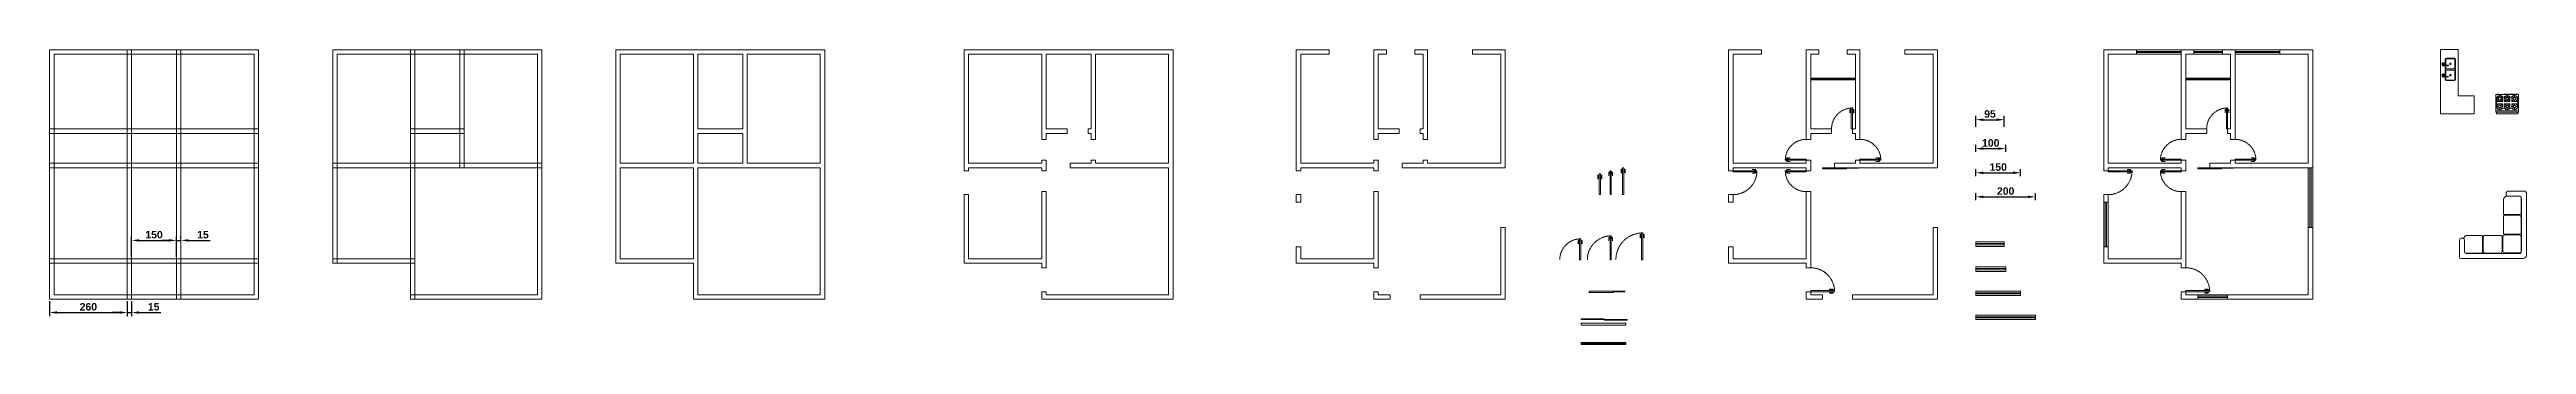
# Model space of a CAD drawing. Header units: centimetres. Extents: x 35234 to 67506, y -7058 to -4021.
# Drawn here: x 43116 to 51412, y -6280 to -5293 of the extents above; entities that cross this region are included whole.
import ezdxf

# ---------------------------------------------------------------- set-up
doc = ezdxf.new("R2010")
doc.units = ezdxf.units.CM
doc.header["$LTSCALE"] = 0.3
doc.linetypes.add('HIDDEN', pattern=[9.525, 6.35, -3.175])
for name, color, linetype, lineweight in [('Blocos', 242, 'Continuous', 5), ('Janelas', 86, 'Continuous', 5), ('Paredes', 87, 'Continuous', 20), ('Portas', 152, 'Continuous', 5), ('rascunho', 1, 'Continuous', 9)]:
    doc.layers.add(name, color=color, linetype=linetype, lineweight=lineweight)
doc.layers.get('0').off()
doc.styles.get("Standard").update_dxf_attribs({"font": ''})
doc.styles.get('Standard').set_extended_font_data('Arial', bold=True)
doc.dimstyles.new('ISO-25', dxfattribs={"dimscale": 10, "dimtxt": 2.5, "dimasz": 2.5, "dimexe": 1.25, "dimexo": 0.625, "dimtad": 1, "dimtxsty": 'Standard', "dimcen": 2.5, "dimclrt": 7, "dimadec": 0, "dimazin": 0, "dimtfac": 1, "dimtmove": 0, "dimatfit": 3, "dimfxl": 1, "dimarcsym": 0})

# ---------------------------------------------------------------- blocks, each defined once
blk = doc.blocks.new('*D163')
at = {"layer": 'Defpoints', "color": 0, "transparency": 16777216}
for p in [(43116.1, -6128.2), (43376.1, -6128.2), (43376.1, -6172.9)]:
    blk.add_point(p, dxfattribs=at)
at = {"layer": 'rascunho', "color": 0, "lineweight": -2, "transparency": 16777216}
for p, q in [((43116.1, -6134.4), (43116.1, -6185.4)), ((43376.1, -6134.4), (43376.1, -6185.4)), ((43141.1, -6172.9), (43351.1, -6172.9))]:
    blk.add_line(p, q, dxfattribs=at)
at = {"layer": 'rascunho', "color": 0, "transparency": 16777216}
for points in [[(43141.1, -6168.7), (43141.1, -6177.1), (43116.1, -6172.9)], [(43351.1, -6168.7), (43351.1, -6177.1), (43376.1, -6172.9)]]:
    blk.add_solid(points, dxfattribs=at)
at = {"layer": 'rascunho', "color": 7, "transparency": 16777216, "insert": (43246.1, -6153.9), "char_height": 25, "attachment_point": 5}
blk.add_mtext('260', dxfattribs=at)
blk = doc.blocks.new('*D164')
at = {"layer": 'Defpoints', "color": 0, "transparency": 16777216}
for p in [(43376.1, -6128.2), (43391.1, -6128.2), (43391.1, -6172.9)]:
    blk.add_point(p, dxfattribs=at)
at = {"layer": 'rascunho', "color": 0, "lineweight": -2, "transparency": 16777216}
for p, q in [((43376.1, -6134.4), (43376.1, -6185.4)), ((43391.1, -6134.4), (43391.1, -6185.4)), ((43351.1, -6172.9), (43326.1, -6172.9)), ((43376.1, -6172.9), (43391.1, -6172.9)), ((43416.1, -6172.9), (43488.6, -6172.9))]:
    blk.add_line(p, q, dxfattribs=at)
at = {"layer": 'rascunho', "color": 0, "transparency": 16777216}
for points in [[(43351.1, -6168.7), (43351.1, -6177.1), (43376.1, -6172.9)], [(43416.1, -6168.7), (43416.1, -6177.1), (43391.1, -6172.9)]]:
    blk.add_solid(points, dxfattribs=at)
at = {"layer": 'rascunho', "color": 7, "transparency": 16777216, "insert": (43464.8, -6153.9), "char_height": 25, "attachment_point": 5}
blk.add_mtext('15', dxfattribs=at)
blk = doc.blocks.new('*D165')
at = {"layer": 'Defpoints', "color": 0, "transparency": 16777216}
for p in [(43541.1, -5931.4), (43391.1, -5993.2), (43541.1, -5993.2)]:
    blk.add_point(p, dxfattribs=at)
at = {"layer": 'rascunho', "color": 0, "lineweight": -2, "transparency": 16777216}
for p, q in [((43391.1, -5986.9), (43391.1, -5918.9)), ((43416.1, -5931.4), (43516.1, -5931.4)), ((43541.1, -5986.9), (43541.1, -5918.9))]:
    blk.add_line(p, q, dxfattribs=at)
at = {"layer": 'rascunho', "color": 0, "transparency": 16777216}
for points in [[(43416.1, -5927.2), (43416.1, -5935.6), (43391.1, -5931.4)], [(43516.1, -5927.2), (43516.1, -5935.6), (43541.1, -5931.4)]]:
    blk.add_solid(points, dxfattribs=at)
at = {"layer": 'rascunho', "color": 7, "transparency": 16777216, "insert": (43466.1, -5912.4), "char_height": 25, "attachment_point": 5}
blk.add_mtext('150', dxfattribs=at)
blk = doc.blocks.new('*D166')
at = {"layer": 'Defpoints', "color": 0, "transparency": 16777216}
for p in [(43541.1, -5931.4), (43556.1, -5931.4), (43556.1, -5931.4)]:
    blk.add_point(p, dxfattribs=at)
at = {"layer": 'rascunho', "color": 0, "lineweight": -2, "transparency": 16777216}
for p, q in [((43516.1, -5931.4), (43491.1, -5931.4)), ((43541.1, -5925.2), (43541.1, -5918.9)), ((43541.1, -5931.4), (43556.1, -5931.4)), ((43556.1, -5925.2), (43556.1, -5918.9)), ((43581.1, -5931.4), (43653.6, -5931.4))]:
    blk.add_line(p, q, dxfattribs=at)
at = {"layer": 'rascunho', "color": 0, "transparency": 16777216}
for points in [[(43516.1, -5927.2), (43516.1, -5935.6), (43541.1, -5931.4)], [(43581.1, -5927.2), (43581.1, -5935.6), (43556.1, -5931.4)]]:
    blk.add_solid(points, dxfattribs=at)
at = {"layer": 'rascunho', "color": 7, "transparency": 16777216, "insert": (43629.8, -5912.4), "char_height": 25, "attachment_point": 5}
blk.add_mtext('15', dxfattribs=at)
blk = doc.blocks.new('Porta 70')
for p, q in [((-5, 65), (-8.5, 65)), ((-8.5, 65), (-8.5, 53.5)), ((-8.5, 53.5), (-7.75, 53.5)), ((-7.75, 53.5), (-7.75, 63)), ((-7.75, 63), (-5, 63)), ((-4, 67), (-5, 67)), ((-5, 67), (-5, 61)), ((-5, 61), (-4, 61)), ((0, 67), (1, 67)), ((1, 61), (0, 61)), ((1, 67), (1, 61)), ((1, 65), (4.5, 65)), ((3.75, 63), (1, 63)), ((3.75, 53.5), (3.75, 63)), ((4.5, 53.5), (3.75, 53.5)), ((4.5, 65), (4.5, 53.5))]:
    blk.add_line(p, q)
blk.add_lwpolyline([(-4, 0), (0, 0), (0, 70), (-4, 70)], close=True)
at = {"linetype": 'HIDDEN'}
blk.add_arc((0, 0), 70.11, 93.270488, 180, dxfattribs=at)
blk = doc.blocks.new('Porta 80')
for p, q in [((-5, 75), (-8.5, 75)), ((-8.5, 75), (-8.5, 63.5)), ((-8.5, 63.5), (-7.75, 63.5)), ((-7.75, 63.5), (-7.75, 73)), ((-7.75, 73), (-5, 73)), ((-4, 77), (-5, 77)), ((-5, 77), (-5, 71)), ((-5, 71), (-4, 71)), ((0, 77), (1, 77)), ((1, 71), (0, 71)), ((1, 77), (1, 71)), ((1, 75), (4.5, 75)), ((3.75, 73), (1, 73)), ((3.75, 63.5), (3.75, 73)), ((4.5, 63.5), (3.75, 63.5)), ((4.5, 75), (4.5, 63.5))]:
    blk.add_line(p, q)
blk.add_lwpolyline([(-4, 0), (0, 0), (0, 80), (-4, 80)], close=True)
at = {"linetype": 'HIDDEN'}
blk.add_arc((0, 0), 80.1, 92.862405, 180, dxfattribs=at)
blk = doc.blocks.new('Porta 90')
for p, q in [((-5, 85), (-8.5, 85)), ((-8.5, 85), (-8.5, 73.5)), ((-7.75, 73.5), (-7.75, 83)), ((-7.75, 83), (-5, 83)), ((-4, 87), (-5, 87)), ((-5, 87), (-5, 81)), ((0, 87), (1, 87)), ((1, 87), (1, 81)), ((1, 85), (4.5, 85)), ((3.75, 83), (1, 83)), ((3.75, 73.5), (3.75, 83)), ((4.5, 85), (4.5, 73.5)), ((-8.5, 73.5), (-7.75, 73.5)), ((-5, 81), (-4, 81)), ((1, 81), (0, 81)), ((4.5, 73.5), (3.75, 73.5))]:
    blk.add_line(p, q)
blk.add_lwpolyline([(-4, 0), (0, 0), (0, 90), (-4, 90)], close=True)
at = {"linetype": 'HIDDEN'}
blk.add_arc((0, 0), 90.09, 92.544804, 180, dxfattribs=at)
blk = doc.blocks.new('Porta Correr 80')
for points in [[(-40, -4), (40, -4), (40, 0), (-40, 0)], [(40, -2), (80, -2), (80, 0), (40, 0)]]:
    blk.add_lwpolyline(points, close=True)
blk = doc.blocks.new('Porta box 150')
for p, q in [((73, -1), (73, -3)), ((77, -3), (77, -5))]:
    blk.add_line(p, q)
for points in [[(0, -6), (150, -6), (150, 0), (0, 0)], [(0, -3), (77, -3), (77, -1), (0, -1)], [(150, -5), (73, -5), (73, -3), (150, -3)]]:
    blk.add_lwpolyline(points, close=True)
blk = doc.blocks.new('*D172')
at = {"layer": 'Defpoints', "color": 0, "transparency": 16777216}
for p in [(49567.7, -5557.7), (49662.7, -5527.4), (49662.7, -5557.7)]:
    blk.add_point(p, dxfattribs=at)
at = {"layer": 'rascunho', "color": 0, "lineweight": -2, "transparency": 16777216}
for p, q in [((49567.7, -5551.5), (49567.7, -5514.9)), ((49592.7, -5527.4), (49637.7, -5527.4)), ((49662.7, -5551.5), (49662.7, -5514.9))]:
    blk.add_line(p, q, dxfattribs=at)
at = {"layer": 'rascunho', "color": 0, "transparency": 16777216}
for points in [[(49592.7, -5523.2), (49592.7, -5531.5), (49567.7, -5527.4)], [(49637.7, -5523.2), (49637.7, -5531.5), (49662.7, -5527.4)]]:
    blk.add_solid(points, dxfattribs=at)
at = {"layer": 'rascunho', "color": 7, "transparency": 16777216, "insert": (49615.2, -5508.3), "char_height": 25, "attachment_point": 5}
blk.add_mtext('95', dxfattribs=at)
blk = doc.blocks.new('*D173')
at = {"layer": 'Defpoints', "color": 0, "transparency": 16777216}
for p in [(49667.7, -5624.2), (49567.7, -5641.5), (49667.7, -5641.5)]:
    blk.add_point(p, dxfattribs=at)
at = {"layer": 'rascunho', "color": 0, "lineweight": -2, "transparency": 16777216}
for p, q in [((49567.7, -5635.2), (49567.7, -5611.7)), ((49592.7, -5624.2), (49642.7, -5624.2)), ((49667.7, -5635.2), (49667.7, -5611.7))]:
    blk.add_line(p, q, dxfattribs=at)
at = {"layer": 'rascunho', "color": 0, "transparency": 16777216}
for points in [[(49592.7, -5620), (49592.7, -5628.3), (49567.7, -5624.2)], [(49642.7, -5620), (49642.7, -5628.3), (49667.7, -5624.2)]]:
    blk.add_solid(points, dxfattribs=at)
at = {"layer": 'rascunho', "color": 7, "transparency": 16777216, "insert": (49617.7, -5605.2), "char_height": 25, "attachment_point": 5}
blk.add_mtext('100', dxfattribs=at)
blk = doc.blocks.new('*D174')
at = {"layer": 'Defpoints', "color": 0, "transparency": 16777216}
for p in [(49567.7, -5722.4), (49717.7, -5705.1), (49717.7, -5722.4)]:
    blk.add_point(p, dxfattribs=at)
at = {"layer": 'rascunho', "color": 0, "lineweight": -2, "transparency": 16777216}
for p, q in [((49567.7, -5716.2), (49567.7, -5692.6)), ((49592.7, -5705.1), (49692.7, -5705.1)), ((49717.7, -5716.2), (49717.7, -5692.6))]:
    blk.add_line(p, q, dxfattribs=at)
at = {"layer": 'rascunho', "color": 0, "transparency": 16777216}
for points in [[(49592.7, -5700.9), (49592.7, -5709.3), (49567.7, -5705.1)], [(49692.7, -5700.9), (49692.7, -5709.3), (49717.7, -5705.1)]]:
    blk.add_solid(points, dxfattribs=at)
at = {"layer": 'rascunho', "color": 7, "transparency": 16777216, "insert": (49642.7, -5686.1), "char_height": 25, "attachment_point": 5}
blk.add_mtext('150', dxfattribs=at)
blk = doc.blocks.new('*D175')
at = {"layer": 'Defpoints', "color": 0, "transparency": 16777216}
for p in [(49567.7, -5802.8), (49767.7, -5785.5), (49767.7, -5802.8)]:
    blk.add_point(p, dxfattribs=at)
at = {"layer": 'rascunho', "color": 0, "lineweight": -2, "transparency": 16777216}
for p, q in [((49567.7, -5796.5), (49567.7, -5773)), ((49592.7, -5785.5), (49742.7, -5785.5)), ((49767.7, -5796.5), (49767.7, -5773))]:
    blk.add_line(p, q, dxfattribs=at)
at = {"layer": 'rascunho', "color": 0, "transparency": 16777216}
for points in [[(49592.7, -5781.3), (49592.7, -5789.6), (49567.7, -5785.5)], [(49742.7, -5781.3), (49742.7, -5789.6), (49767.7, -5785.5)]]:
    blk.add_solid(points, dxfattribs=at)
at = {"layer": 'rascunho', "color": 7, "transparency": 16777216, "insert": (49667.7, -5766.5), "char_height": 25, "attachment_point": 5}
blk.add_mtext('200', dxfattribs=at)
blk = doc.blocks.new('Janela 95')
for p, q in [((95, 15), (0, 15)), ((0, 15), (0, 0)), ((95, 9.5), (0, 9.5)), ((0, 5.5), (95, 5.5)), ((0, 0), (95, 0)), ((95, 0), (95, 15))]:
    blk.add_line(p, q)
blk = doc.blocks.new('Janela 100')
for p, q in [((100, 15), (0, 15)), ((0, 15), (0, 0)), ((100, 9.5), (0, 9.5)), ((0, 5.5), (100, 5.5)), ((0, 0), (100, 0)), ((100, 0), (100, 15))]:
    blk.add_line(p, q)
blk = doc.blocks.new('Janela 150')
for p, q in [((150, 15), (0, 15)), ((0, 15), (0, 0)), ((150, 9.5), (0, 9.5)), ((0, 5.5), (150, 5.5)), ((0, 0), (150, 0)), ((150, 0), (150, 15))]:
    blk.add_line(p, q)
blk = doc.blocks.new('Janela 200')
for p, q in [((200, 15), (0, 15)), ((0, 15), (0, 0)), ((200, 9.5), (0, 9.5)), ((0, 5.5), (200, 5.5)), ((0, 0), (200, 0)), ((200, 0), (200, 15))]:
    blk.add_line(p, q)
blk = doc.blocks.new('pia_cozinha')
at = {"layer": 'Blocos'}
for p, q in [((0, 214.9), (60, 214.9)), ((0, 214.9), (0, 0)), ((7, 164), (7, 166)), ((8.5, 168.9), (9.2, 168.9)), ((10.5, 169.7), (10.9, 169.7)), ((14.2, 169.7), (10.9, 169.7)), ((15.9, 181.9), (15.9, 167.9)), ((15.9, 166.4), (15.9, 162.7)), ((17.9, 162.7), (17.9, 181.9)), ((46.9, 185.9), (19.9, 185.9)), ((19.9, 183.9), (46.9, 183.9)), ((48.9, 181.9), (48.9, 152.4)), ((50.9, 114.9), (50.9, 181.9)), ((60, 214.9), (60, 60)), ((7, 164), (7, 161.7)), ((7, 126.5), (7, 128.5)), ((7, 126.5), (7, 124.2)), ((8.5, 165.4), (9.2, 165.4)), ((8.5, 162.7), (10, 162.7)), ((8.5, 160.7), (9.6, 160.7)), ((8.5, 131.4), (9.2, 131.4)), ((8.5, 127.9), (9.2, 127.9)), ((8.5, 125.2), (10, 125.2)), ((8.5, 123.2), (9.6, 123.2)), ((9.6, 160.7), (15.9, 160.7)), ((9.6, 123.2), (15.9, 123.2)), ((10, 164), (10, 164.8)), ((10, 162.7), (10, 164)), ((15.9, 162.7), (10, 162.7)), ((10, 126.5), (10, 127.3)), ((10, 125.2), (10, 126.5)), ((15.9, 125.2), (10, 125.2)), ((10.5, 164.7), (10.9, 164.7)), ((10.5, 132.2), (10.9, 132.2)), ((10.5, 127.2), (10.9, 127.2)), ((10.9, 164.7), (14.2, 164.7)), ((14.2, 132.2), (10.9, 132.2)), ((10.9, 127.2), (14.2, 127.2)), ((15.9, 162.7), (25.5, 162.7)), ((15.9, 160.7), (25.5, 160.7)), ((15.9, 160.7), (15.9, 130.4)), ((15.9, 128.9), (15.9, 125.2)), ((15.9, 125.2), (25.5, 125.2)), ((15.9, 123.2), (25.5, 123.2)), ((15.9, 123.2), (15.9, 114.9)), ((17.9, 152.4), (17.9, 160.7)), ((17.9, 125.2), (17.9, 144.4)), ((17.9, 114.9), (17.9, 123.2)), ((46.9, 150.4), (19.9, 150.4)), ((19.9, 146.4), (46.9, 146.4)), ((46.9, 112.9), (19.9, 112.9)), ((19.9, 110.9), (46.9, 110.9)), ((48.9, 144.4), (48.9, 114.9)), ((0, 0), (113.6, 0)), ((60, 60), (113.6, 60)), ((113.6, 60), (113.6, 0))]:
    blk.add_line(p, q, dxfattribs=at)
for centre in [(33.4, 167.2), (33.4, 129.7)]:
    blk.add_circle(centre, 3, dxfattribs=at)
for centre, radius, start, end in [((8.5, 167.2), 3.5, 45.58469, 244.62307), ((8.5, 167.2), 1.75, 90, 204.61998), ((6, 166), 1, 360, 24.61998), ((8.5, 167.2), 1.75, 211.00272, 270), ((12.2, 167.2), 3.52, 163.67505, 180), ((12.2, 167.2), 3.52, 180, 196.32495), ((11.4, 167.4), 2.62, 144.73561, 163.67505), ((11.4, 166.9), 2.62, 196.32495, 215.26439), ((10.8, 167.8), 1.95, 120.36119, 144.73561), ((10.5, 168.4), 1.27, 90, 120.36119), ((16, 167.2), 3.52, 163.67505, 180), ((16, 167.2), 3.52, 180, 196.32495), ((15.1, 167.4), 2.62, 144.73561, 163.67505), ((15.1, 166.9), 2.62, 196.32495, 215.26439), ((14.6, 167.8), 1.95, 120.36119, 144.73561), ((14.2, 168.4), 1.27, 90, 120.36119), ((14.2, 168.4), 1.27, 59.63881, 90), ((15.5, 167.2), 1.06, 163.67505, 180), ((15.5, 167.2), 1.06, 180, 196.32495), ((15.2, 167.3), 0.787, 144.73561, 163.67505), ((15.2, 167.1), 0.787, 196.32495, 215.26439), ((15.1, 167.4), 0.586, 120.36119, 144.73561), ((15.1, 167), 0.586, 215.26439, 239.63881), ((15, 167.6), 0.381, 90, 120.36119), ((15, 166.8), 0.381, 239.63881, 270), ((13.9, 167.8), 1.95, 35.26439, 59.63881), ((15, 167.6), 0.381, 59.63881, 90), ((15, 166.8), 0.381, 270, 300.36119), ((14.9, 167.4), 0.586, 35.26439, 59.63881), ((14.9, 167), 0.586, 300.36119, 324.73561), ((14.7, 167.3), 0.787, 16.32495, 35.26439), ((14.7, 167.1), 0.787, 324.73561, 343.67505), ((13.3, 167.4), 2.62, 16.32495, 35.26439), ((14.4, 167.2), 1.06, 360, 16.32495), ((14.4, 167.2), 1.06, 343.67505, 0), ((13.3, 166.9), 2.62, 324.73561, 343.67505), ((12.5, 167.2), 3.52, 12.20542, 16.32495), ((12.5, 167.2), 3.52, 343.67505, 347.79458), ((19.9, 181.9), 4, 90, 180), ((12.5, 167.2), 3.52, 0, 12.20542), ((12.5, 167.2), 3.52, 347.79458, 360), ((19.9, 181.9), 2, 90, 180), ((46.9, 181.9), 4, 0, 90), ((46.9, 181.9), 2, 0, 90), ((8.5, 129.7), 3.5, 45.58469, 244.62307), ((8.5, 129.7), 1.75, 90, 204.61998), ((6, 128.5), 1, 360, 24.61998), ((8.5, 161.7), 1.5, 41.81031, 180), ((8.5, 161.7), 1.5, 180, 318.18969), ((8.5, 129.7), 1.75, 211.00272, 270), ((8.5, 124.2), 1.5, 41.81031, 180), ((8.5, 124.2), 1.5, 180, 318.18969), ((8.5, 161.7), 1, 90.00021, 270.00021), ((8.5, 124.2), 1, 90.00021, 270.00021), ((12.2, 129.7), 3.52, 163.67505, 180), ((12.2, 129.7), 3.52, 180, 196.32495), ((11.4, 129.9), 2.62, 144.73561, 163.67505), ((11.4, 129.4), 2.62, 196.32495, 215.26439), ((10.8, 166.6), 1.95, 215.26439, 239.63881), ((10.8, 130.3), 1.95, 120.36119, 144.73561), ((10.8, 129.1), 1.95, 215.26439, 239.63881), ((10.5, 166), 1.27, 239.63881, 270), ((10.5, 130.9), 1.27, 90, 120.36119), ((10.5, 128.5), 1.27, 239.63881, 270), ((8.5, 167.2), 3.5, 295.37693, 314.41531), ((8.5, 129.7), 3.5, 295.37693, 314.41531), ((16, 129.7), 3.52, 163.67505, 180), ((16, 129.7), 3.52, 180, 196.32495), ((15.1, 129.9), 2.62, 144.73561, 163.67505), ((15.1, 129.4), 2.62, 196.32495, 215.26439), ((14.6, 166.6), 1.95, 215.26439, 239.63881), ((14.6, 130.3), 1.95, 120.36119, 144.73561), ((14.6, 129.1), 1.95, 215.26439, 239.63881), ((14.2, 166), 1.27, 239.63881, 270), ((14.2, 130.9), 1.27, 90, 120.36119), ((14.2, 128.5), 1.27, 239.63881, 270), ((14.2, 166), 1.27, 270, 300.36119), ((14.2, 130.9), 1.27, 59.63881, 90), ((14.2, 128.5), 1.27, 270, 300.36119), ((15.5, 129.7), 1.06, 163.67505, 180), ((15.5, 129.7), 1.06, 180, 196.32495), ((15.2, 129.8), 0.787, 144.73561, 163.67505), ((15.2, 129.6), 0.787, 196.32495, 215.26439), ((15.1, 129.9), 0.586, 120.36119, 144.73561), ((15.1, 129.5), 0.586, 215.26439, 239.63881), ((15, 130.1), 0.381, 90, 120.36119), ((15, 129.3), 0.381, 239.63881, 270), ((13.9, 166.6), 1.95, 300.36119, 324.73561), ((13.9, 130.3), 1.95, 35.26439, 59.63881), ((13.9, 129.1), 1.95, 300.36119, 324.73561), ((15, 130.1), 0.381, 59.63881, 90), ((15, 129.3), 0.381, 270, 300.36119), ((14.9, 129.9), 0.586, 35.26439, 59.63881), ((14.9, 129.5), 0.586, 300.36119, 324.73561), ((14.7, 129.8), 0.787, 16.32495, 35.26439), ((14.7, 129.6), 0.787, 324.73561, 343.67505), ((13.3, 129.9), 2.62, 16.32495, 35.26439), ((14.4, 129.7), 1.06, 0, 16.32495), ((14.4, 129.7), 1.06, 343.67505, 0), ((13.3, 129.4), 2.62, 324.73561, 343.67505), ((12.5, 129.7), 3.52, 12.20542, 16.32495), ((12.5, 129.7), 3.52, 343.67505, 347.79458), ((12.5, 129.7), 3.52, 0, 12.20542), ((12.5, 129.7), 3.52, 347.79458, 360), ((19.9, 114.9), 4, 180, 270), ((19.9, 152.4), 2, 180, 270), ((19.9, 144.4), 2, 90, 180), ((19.9, 114.9), 2, 180, 270), ((25.5, 161.7), 1.25, 233.1301, 126.8699), ((25.5, 124.2), 1.25, 233.1301, 126.8699), ((25.5, 161.7), 1, 270.00012, 90.00012), ((25.5, 124.2), 1, 270.00012, 90.00012), ((46.9, 152.4), 2, 270, 0), ((46.9, 144.4), 2, 0, 90), ((46.9, 114.9), 2, 270, 0), ((46.9, 114.9), 4, 270, 0)]:
    blk.add_arc(centre, radius, start, end, dxfattribs=at)
blk = doc.blocks.new('fogão_6bocas')
at = {"layer": 'Blocos'}
for p, q in [((-33.8, 64.5), (-38.5, 64.5)), ((-38.5, 64.5), (-38.5, 5.5)), ((-38.5, 9.5), (38.5, 9.5)), ((-38.5, 5.5), (-35.5, 5.5)), ((-35.5, 24), (-35.5, 50.5)), ((-35.5, 5.5), (35.5, 5.5)), ((-35.5, 5.5), (-35.5, 0)), ((-35.5, 0), (35.5, 0)), ((-34.5, 41), (-34.5, 50.5)), ((-34.5, 50.5), (-27.5, 50.5)), ((-29.9, 45.6), (-34.5, 41)), ((-15.5, 41), (-34.5, 41)), ((-29.9, 28.9), (-34.5, 33.5)), ((-15.5, 33.5), (-34.5, 33.5)), ((-34.5, 33.5), (-34.5, 24)), ((-34.5, 24), (-27.5, 24)), ((-27.8, 66), (-33.8, 66)), ((-33.8, 66), (-33.8, 64.5)), ((-27.8, 64.5), (-33.8, 64.5)), ((-29.9, 55.4), (-31.7, 57.2)), ((-29.9, 19.1), (-31.7, 17.3)), ((-27.8, 64.5), (-27.8, 66)), ((-10.2, 64.5), (-27.8, 64.5)), ((-25, 60), (-25, 53)), ((-25, 48), (-25, 41)), ((-25, 26.5), (-25, 33.5)), ((-25, 14.5), (-25, 21.5)), ((-22.5, 50.5), (-15.5, 50.5)), ((-22.5, 24), (-15.5, 24)), ((-20.1, 55.4), (-18.3, 57.2)), ((-20.1, 45.6), (-15.5, 41)), ((-20.1, 28.9), (-15.5, 33.5)), ((-20.1, 19.1), (-18.3, 17.3)), ((-15.5, 50.5), (-15.5, 41)), ((-15.5, 24), (-15.5, 33.5)), ((-4.2, 66), (-10.2, 66)), ((-10.2, 66), (-10.2, 64.5)), ((-4.2, 64.5), (-10.2, 64.5)), ((-9.5, 41), (-9.5, 50.5)), ((-9.5, 50.5), (-2.5, 50.5)), ((-4.9, 45.6), (-9.5, 41)), ((9.5, 41), (-9.5, 41)), ((9.5, 33.5), (-9.5, 33.5)), ((-9.5, 33.5), (-9.5, 24)), ((-4.9, 28.9), (-9.5, 33.5)), ((-9.5, 24), (-2.5, 24)), ((-4.9, 55.4), (-6.7, 57.2)), ((-4.9, 19.1), (-6.7, 17.3)), ((-4.2, 64.5), (-4.2, 66)), ((-2.2, 64.5), (-4.2, 64.5)), ((3.8, 66), (-2.2, 66)), ((-2.2, 66), (-2.2, 64.5)), ((3.8, 64.5), (-2.2, 64.5)), ((0, 60), (0, 53)), ((0, 48), (0, 41)), ((0, 26.5), (0, 33.5)), ((0, 14.5), (0, 21.5)), ((2.5, 50.5), (9.5, 50.5)), ((2.5, 24), (9.5, 24)), ((3.8, 64.5), (3.8, 66)), ((5.8, 64.5), (3.8, 64.5)), ((4.9, 55.4), (6.7, 57.2)), ((4.9, 45.6), (9.5, 41)), ((4.9, 28.9), (9.5, 33.5)), ((4.9, 19.1), (6.7, 17.3)), ((11.8, 66), (5.8, 66)), ((5.8, 66), (5.8, 64.5)), ((11.8, 64.5), (5.8, 64.5)), ((9.5, 50.5), (9.5, 41)), ((9.5, 24), (9.5, 33.5)), ((11.8, 64.5), (11.8, 66)), ((13.8, 64.5), (11.8, 64.5)), ((19.8, 66), (13.8, 66)), ((13.8, 66), (13.8, 64.5)), ((19.8, 64.5), (13.8, 64.5)), ((22.5, 50.5), (15.5, 50.5)), ((15.5, 50.5), (15.5, 41)), ((20.1, 45.6), (15.5, 41)), ((15.5, 41), (34.5, 41)), ((15.5, 24), (15.5, 33.5)), ((15.5, 33.5), (34.5, 33.5)), ((20.1, 28.9), (15.5, 33.5)), ((22.5, 24), (15.5, 24)), ((20.1, 55.4), (18.3, 57.2)), ((20.1, 19.1), (18.3, 17.3)), ((19.8, 64.5), (19.8, 66)), ((21.8, 64.5), (19.8, 64.5)), ((27.8, 66), (21.8, 66)), ((21.8, 66), (21.8, 64.5)), ((27.8, 64.5), (21.8, 64.5)), ((25, 60), (25, 53)), ((25, 48), (25, 41)), ((25, 26.5), (25, 33.5)), ((25, 14.5), (25, 21.5)), ((34.5, 50.5), (27.5, 50.5)), ((34.5, 24), (27.5, 24)), ((27.8, 64.5), (27.8, 66)), ((29.8, 64.5), (27.8, 64.5)), ((35.8, 66), (29.8, 66)), ((29.8, 66), (29.8, 64.5)), ((35.8, 64.5), (29.8, 64.5)), ((29.9, 55.4), (31.7, 57.2)), ((29.9, 45.6), (34.5, 41)), ((29.9, 28.9), (34.5, 33.5)), ((29.9, 19.1), (31.7, 17.3)), ((34.5, 41), (34.5, 50.5)), ((34.5, 33.5), (34.5, 24)), ((35.5, 50.5), (35.5, 24)), ((35.5, 0), (35.5, 5.5)), ((35.5, 5.5), (38.5, 5.5)), ((35.8, 64.5), (35.8, 66)), ((38.5, 64.5), (35.8, 64.5)), ((38.5, 5.5), (38.5, 64.5))]:
    blk.add_line(p, q, dxfattribs=at)
for centre, radius in [((-25, 50.5), 6), ((-25, 50.5), 5), ((-25, 24), 4.5), ((-25, 24), 3.5), ((0, 50.5), 6), ((0, 50.5), 5), ((0, 24), 4.5), ((0, 24), 3.5), ((25, 50.5), 4.5), ((25, 24), 4.5), ((25, 50.5), 3.5), ((25, 24), 3.5)]:
    blk.add_circle(centre, radius, dxfattribs=at)
for centre, radius, start, end in [((-25, 50.5), 10.5, 40.74905, 180), ((-25, 24), 10.5, 180, 319.25095), ((-25, 50.5), 9.5, 0, 180), ((-25, 24), 9.5, 180, 0), ((-12.5, 61.3), 6, 220.74905, 319.25095), ((-12.5, 13.2), 6, 40.74905, 139.25095), ((0, 50.5), 9.5, 0, 180), ((0, 24), 9.5, 180, 0), ((0, 50.5), 10.5, 40.74905, 139.25095), ((0, 24), 10.5, 220.74905, 319.25095), ((12.5, 61.3), 6, 220.74905, 319.25095), ((12.5, 13.2), 6, 40.74905, 139.25095), ((25, 50.5), 9.5, 0, 180), ((25, 24), 9.5, 180, 0), ((25, 50.5), 10.5, 0, 139.25095), ((25, 24), 10.5, 220.74905, 0)]:
    blk.add_arc(centre, radius, start, end, dxfattribs=at)
blk = doc.blocks.new('sofá_5lugares')
at = {"layer": 'Blocos'}
for p, q in [((37.8, 152.5), (37.8, 197.8)), ((48.4, 210.8), (39.4, 201.8)), ((47.6, 219.4), (47.6, 213.8)), ((109.4, 225), (53.2, 225)), ((53.2, 208.1), (92.6, 208.1)), ((96.8, 206.2), (96.8, 152.5)), ((98.2, 202.5), (98.2, 25.3)), ((115.1, 11.2), (115.1, 219.4)), ((37.8, 86.7), (37.8, 139)), ((40.6, 147.6), (40.6, 143.8)), ((91.2, 146.8), (43.4, 146.8)), ((91.2, 144.6), (43.4, 144.6)), ((96.8, 139), (96.8, 86.7)), ((-109.4, 5.6), (-109.4, 61.9)), ((-103.8, 67.5), (-98.2, 67.5)), ((-103.8, 0), (103.8, 0)), ((-96.9, 67.3), (-88.6, 75.6)), ((-92.6, 61.9), (-92.6, 22.5)), ((-37.5, 18.2), (-90.6, 18.2)), ((34, 16.9), (-86.9, 16.9)), ((-84.6, 77.3), (-37.5, 77.3)), ((-28.8, 74.5), (-32.6, 74.5)), ((-31.8, 23.9), (-31.8, 71.7)), ((-29.6, 23.9), (-29.6, 71.7)), ((-24, 77.3), (28.3, 77.3)), ((28.3, 18.2), (-24, 18.2)), ((36.6, 74.5), (33.2, 74.5)), ((34, 23.9), (34, 71.7)), ((34, 16.9), (94.4, 16.9)), ((36.3, 24.1), (36.3, 72.6)), ((40.6, 81.8), (40.6, 78)), ((91.2, 18.5), (42.4, 18.5)), ((91.2, 81), (43.4, 81)), ((91.2, 78.8), (43.4, 78.8)), ((96.8, 73.2), (96.8, 24.2)), ((98.2, 38.9), (98.2, 25.3))]:
    blk.add_line(p, q, dxfattribs=at)
for centre, radius, start, end in [((43.4, 197.8), 5.62, 135, 180), ((53.2, 219.4), 5.62, 90, 180), ((53.2, 213.8), 5.62, 180, 211.54798), ((53.2, 213.8), 5.62, 211.54798, 270), ((92.6, 202.5), 5.62, 0, 90), ((109.4, 219.4), 5.62, 0, 90), ((43.4, 152.5), 5.62, 180, 240), ((43.4, 139), 5.62, 120, 180), ((43.4, 86.7), 5.62, 180, 240), ((43.4, 152.5), 5.62, 240, 270), ((43.4, 139), 5.62, 90, 120), ((91.2, 152.5), 5.62, 270, 0), ((91.2, 139), 5.62, 0, 90), ((91.2, 86.7), 5.62, 270, 0), ((-103.8, 61.9), 5.62, 90, 180), ((-103.8, 5.6), 5.62, 180, 270), ((-98.2, 61.9), 5.62, 76.6992, 90), ((-98.2, 61.9), 5.62, 0, 76.6992), ((-86.9, 22.5), 5.62, 180, 270), ((-84.6, 71.7), 5.62, 90, 135), ((-37.5, 71.7), 5.62, 30, 90), ((-37.5, 23.9), 5.62, 270, 0), ((-37.5, 71.7), 5.62, 0, 30), ((-24, 71.7), 5.62, 150, 180), ((-24, 23.9), 5.62, 180, 270), ((-24, 71.7), 5.62, 90, 150), ((28.3, 71.7), 5.62, 30, 90), ((28.3, 23.9), 5.62, 270, 0), ((28.3, 71.7), 5.62, 0, 30), ((41.9, 72.6), 5.62, 160.32587, 180), ((41.9, 24.1), 5.62, 180, 274.79302), ((41.9, 72.6), 5.62, 103.87695, 160.32587), ((43.4, 86.7), 5.62, 240, 270), ((43.4, 73.2), 5.62, 90, 120), ((91.2, 73.2), 5.62, 0, 90), ((91.2, 24.2), 5.62, 270, 0), ((86.9, 25.3), 11.2, 311.51197, 0), ((103.8, 11.2), 11.2, 270, 0)]:
    blk.add_arc(centre, radius, start, end, dxfattribs=at)

msp = doc.modelspace()

# ---------------------------------------------------------------- linework, layer by layer
at = {"layer": 'Janelas'}
for p, q in [((50393.416, -5293.176), (50298.416, -5293.176)), ((50298.416, -5308.176), (50393.416, -5308.176))]:
    msp.add_line(p, q, dxfattribs=at)
at = {"layer": 'Janelas', "linetype": 'HIDDEN'}
for p, q in [((50393.416, -5298.676), (50298.416, -5298.676)), ((50298.416, -5302.676), (50393.416, -5302.676))]:
    msp.add_line(p, q, dxfattribs=at)
at = {"layer": 'Paredes'}
for p, q in [((43816.079, -5293.176), (43116.079, -5293.176)), ((43116.079, -5293.176), (43116.079, -6128.176)), ((43801.079, -5308.176), (43131.079, -5308.176)), ((43131.079, -5308.176), (43131.079, -6113.176)), ((43376.079, -5293.176), (43376.079, -6128.176)), ((43391.079, -5293.176), (43391.079, -6128.176)), ((43541.079, -5293.176), (43541.079, -6128.176)), ((43556.079, -5293.176), (43556.079, -6128.176)), ((43801.079, -6113.176), (43801.079, -5308.176)), ((43816.079, -6128.176), (43816.079, -5293.176)), ((44764.969, -5293.176), (44064.969, -5293.176)), ((44064.969, -5293.176), (44064.969, -6008.176)), ((44749.969, -5308.176), (44079.969, -5308.176)), ((44079.969, -5308.176), (44079.969, -6008.176)), ((44324.969, -5293.176), (44324.969, -6128.176)), ((44339.969, -5293.176), (44339.969, -6128.176)), ((44489.969, -5293.176), (44489.969, -5688.176)), ((44504.969, -5293.176), (44504.969, -5688.176)), ((44749.969, -6113.176), (44749.969, -5308.176)), ((44764.969, -6128.176), (44764.969, -5293.176)), ((45712.579, -5293.176), (45012.579, -5293.176)), ((45012.579, -5293.176), (45012.579, -6008.176)), ((45027.579, -5308.176), (45027.579, -5673.176)), ((45272.579, -5308.176), (45027.579, -5308.176)), ((45272.579, -5308.176), (45272.579, -5673.176)), ((45287.579, -5308.176), (45287.579, -5558.176)), ((45437.579, -5308.176), (45287.579, -5308.176)), ((45437.579, -5308.176), (45437.579, -5558.176)), ((45452.579, -5308.176), (45452.579, -5673.176)), ((45697.579, -5308.176), (45452.579, -5308.176)), ((45697.579, -5673.176), (45697.579, -5308.176)), ((45712.579, -6128.176), (45712.579, -5293.176)), ((46879.225, -5293.176), (46179.225, -5293.176)), ((46179.225, -5293.176), (46179.225, -5698.176)), ((46439.225, -5308.176), (46194.225, -5308.176)), ((46194.225, -5308.176), (46194.225, -5673.176)), ((46439.225, -5308.176), (46439.225, -5593.176)), ((46454.225, -5308.176), (46454.225, -5558.176)), ((46604.225, -5308.176), (46454.225, -5308.176)), ((46604.225, -5308.176), (46604.225, -5558.176)), ((46619.225, -5308.176), (46619.225, -5593.176)), ((46864.225, -5308.176), (46619.225, -5308.176)), ((46864.225, -5673.176), (46864.225, -5308.176)), ((46879.225, -6128.176), (46879.225, -5293.176)), ((47291.436, -5293.176), (47291.436, -5698.176)), ((47401.436, -5293.176), (47291.436, -5293.176)), ((47401.436, -5308.176), (47306.436, -5308.176)), ((47306.436, -5308.176), (47306.436, -5673.176)), ((47401.436, -5293.176), (47401.436, -5308.176)), ((47551.436, -5293.176), (47551.436, -5593.176)), ((47593.936, -5293.176), (47551.436, -5293.176)), ((47566.436, -5308.176), (47566.436, -5558.176)), ((47593.936, -5308.176), (47566.436, -5308.176)), ((47593.936, -5308.176), (47593.936, -5293.176)), ((47688.936, -5308.176), (47688.936, -5293.176)), ((47731.436, -5293.176), (47688.936, -5293.176)), ((47716.436, -5308.176), (47688.936, -5308.176)), ((47716.436, -5308.176), (47716.436, -5558.176)), ((47731.436, -5293.176), (47731.436, -5593.176)), ((47991.436, -5293.176), (47881.436, -5293.176)), ((47881.436, -5293.176), (47881.436, -5308.176)), ((47976.436, -5308.176), (47881.436, -5308.176)), ((47976.436, -5673.176), (47976.436, -5308.176)), ((47991.436, -5688.176), (47991.436, -5293.176)), ((48849.601, -5293.176), (48739.601, -5293.176)), ((48739.601, -5293.176), (48739.601, -5698.176)), ((48849.601, -5308.176), (48754.601, -5308.176)), ((48754.601, -5308.176), (48754.601, -5673.176)), ((48849.601, -5293.176), (48849.601, -5308.176)), ((49042.101, -5293.176), (48999.601, -5293.176)), ((48999.601, -5293.176), (48999.601, -5593.176)), ((49014.601, -5308.176), (49014.601, -5558.176)), ((49042.101, -5308.176), (49014.601, -5308.176)), ((49042.101, -5308.176), (49042.101, -5293.176)), ((49179.601, -5293.176), (49137.101, -5293.176)), ((49137.101, -5308.176), (49137.101, -5293.176)), ((49164.601, -5308.176), (49137.101, -5308.176)), ((49164.601, -5308.176), (49164.601, -5558.176)), ((49179.601, -5293.176), (49179.601, -5593.176)), ((49439.601, -5293.176), (49329.601, -5293.176)), ((49329.601, -5293.176), (49329.601, -5308.176)), ((49424.601, -5308.176), (49329.601, -5308.176)), ((49424.601, -5673.176), (49424.601, -5308.176)), ((49439.601, -5688.176), (49439.601, -5293.176)), ((50105.916, -5293.176), (49995.916, -5293.176)), ((49995.916, -5293.176), (49995.916, -5698.176)), ((50105.916, -5308.176), (50010.916, -5308.176)), ((50010.916, -5308.176), (50010.916, -5673.176)), ((50105.916, -5293.176), (50105.916, -5308.176)), ((50298.416, -5293.176), (50255.916, -5293.176)), ((50255.916, -5293.176), (50255.916, -5593.176)), ((50270.916, -5308.176), (50270.916, -5558.176)), ((50298.416, -5308.176), (50270.916, -5308.176)), ((50298.416, -5308.176), (50298.416, -5293.176)), ((50435.916, -5293.176), (50393.416, -5293.176)), ((50393.416, -5308.176), (50393.416, -5293.176)), ((50420.916, -5308.176), (50393.416, -5308.176)), ((50420.916, -5308.176), (50420.916, -5558.176)), ((50435.916, -5293.176), (50435.916, -5593.176)), ((50695.916, -5293.176), (50585.916, -5293.176)), ((50585.916, -5293.176), (50585.916, -5308.176)), ((50680.916, -5308.176), (50585.916, -5308.176)), ((50680.916, -5673.176), (50680.916, -5308.176)), ((50695.916, -5688.176), (50695.916, -5293.176)), ((43116.079, -5558.176), (43816.079, -5558.176)), ((44324.969, -5558.176), (44504.969, -5558.176)), ((45287.579, -5558.176), (45437.579, -5558.176)), ((46454.225, -5558.176), (46524.225, -5558.176)), ((46524.225, -5573.176), (46524.225, -5558.176)), ((46594.225, -5573.176), (46594.225, -5558.176)), ((46594.225, -5558.176), (46604.225, -5558.176)), ((47566.436, -5558.176), (47636.436, -5558.176)), ((47636.436, -5573.176), (47636.436, -5558.176)), ((47706.436, -5558.176), (47716.436, -5558.176)), ((47706.436, -5573.176), (47706.436, -5558.176)), ((49014.601, -5558.176), (49084.601, -5558.176)), ((49084.601, -5573.176), (49084.601, -5558.176)), ((49154.601, -5558.176), (49164.601, -5558.176)), ((49154.601, -5573.176), (49154.601, -5558.176)), ((50270.916, -5558.176), (50340.916, -5558.176)), ((50340.916, -5573.176), (50340.916, -5558.176)), ((50410.916, -5558.176), (50420.916, -5558.176)), ((50410.916, -5573.176), (50410.916, -5558.176)), ((43116.079, -5573.176), (43816.079, -5573.176)), ((44324.969, -5573.176), (44504.969, -5573.176)), ((45287.579, -5573.176), (45437.579, -5573.176)), ((45287.579, -5573.176), (45287.579, -5673.176)), ((45437.579, -5573.176), (45437.579, -5673.176)), ((46439.225, -5593.176), (46454.225, -5593.176)), ((46454.225, -5573.176), (46524.225, -5573.176)), ((46454.225, -5573.176), (46454.225, -5593.176)), ((46594.225, -5573.176), (46604.225, -5573.176)), ((46604.225, -5573.176), (46604.225, -5593.176)), ((46604.225, -5593.176), (46619.225, -5593.176)), ((47551.436, -5593.176), (47566.436, -5593.176)), ((47566.436, -5573.176), (47636.436, -5573.176)), ((47566.436, -5573.176), (47566.436, -5593.176)), ((47706.436, -5573.176), (47716.436, -5573.176)), ((47716.436, -5573.176), (47716.436, -5593.176)), ((47716.436, -5593.176), (47731.436, -5593.176)), ((48999.601, -5593.176), (49014.601, -5593.176)), ((49014.601, -5573.176), (49084.601, -5573.176)), ((49014.601, -5573.176), (49014.601, -5593.176)), ((49154.601, -5573.176), (49164.601, -5573.176)), ((49164.601, -5573.176), (49164.601, -5593.176)), ((49164.601, -5593.176), (49179.601, -5593.176)), ((50255.916, -5593.176), (50270.916, -5593.176)), ((50270.916, -5573.176), (50340.916, -5573.176)), ((50270.916, -5573.176), (50270.916, -5593.176)), ((50410.916, -5573.176), (50420.916, -5573.176)), ((50420.916, -5573.176), (50420.916, -5593.176)), ((50420.916, -5593.176), (50435.916, -5593.176)), ((43116.079, -5673.176), (43816.079, -5673.176)), ((43116.079, -5688.176), (43816.079, -5688.176)), ((44064.969, -5673.176), (44764.969, -5673.176)), ((44064.969, -5688.176), (44764.969, -5688.176)), ((45027.579, -5673.176), (45272.579, -5673.176)), ((45027.579, -5688.176), (45272.579, -5688.176)), ((45027.579, -5688.176), (45027.579, -5993.176)), ((45272.579, -5688.176), (45272.579, -5993.176)), ((45287.579, -5673.176), (45437.579, -5673.176)), ((45287.579, -5688.176), (45287.579, -6113.176)), ((45287.579, -5688.176), (45697.579, -5688.176)), ((45452.579, -5673.176), (45697.579, -5673.176)), ((45697.579, -6113.176), (45697.579, -5688.176)), ((46194.225, -5698.176), (46179.225, -5698.176)), ((46194.225, -5673.176), (46439.225, -5673.176)), ((46194.225, -5688.176), (46439.225, -5688.176)), ((46194.225, -5688.176), (46194.225, -5698.176)), ((46439.225, -5663.176), (46454.225, -5663.176)), ((46439.225, -5663.176), (46439.225, -5673.176)), ((46439.225, -5688.176), (46439.225, -5698.176)), ((46439.225, -5698.176), (46454.225, -5698.176)), ((46454.225, -5663.176), (46454.225, -5673.176)), ((46454.225, -5673.176), (46454.225, -5698.176)), ((46534.225, -5673.176), (46604.225, -5673.176)), ((46534.225, -5688.176), (46534.225, -5673.176)), ((46534.225, -5688.176), (46864.225, -5688.176)), ((46604.225, -5663.176), (46619.225, -5663.176)), ((46604.225, -5663.176), (46604.225, -5673.176)), ((46619.225, -5663.176), (46619.225, -5673.176)), ((46619.225, -5673.176), (46864.225, -5673.176)), ((46864.225, -6113.176), (46864.225, -5688.176)), ((47306.436, -5698.176), (47291.436, -5698.176)), ((47306.436, -5673.176), (47551.436, -5673.176)), ((47306.436, -5688.176), (47551.436, -5688.176)), ((47306.436, -5688.176), (47306.436, -5698.176)), ((47551.436, -5663.176), (47551.436, -5673.176)), ((47551.436, -5663.176), (47566.436, -5663.176)), ((47551.436, -5688.176), (47551.436, -5698.176)), ((47551.436, -5698.176), (47566.436, -5698.176)), ((47566.436, -5663.176), (47566.436, -5673.176)), ((47566.436, -5673.176), (47566.436, -5698.176)), ((47646.436, -5673.176), (47716.436, -5673.176)), ((47646.436, -5688.176), (47646.436, -5673.176)), ((47646.436, -5688.176), (47991.436, -5688.176)), ((47716.436, -5663.176), (47716.436, -5673.176)), ((47716.436, -5663.176), (47731.436, -5663.176)), ((47731.436, -5663.176), (47731.436, -5673.176)), ((47731.436, -5673.176), (47976.436, -5673.176)), ((48754.601, -5698.176), (48739.601, -5698.176)), ((48754.601, -5673.176), (48999.601, -5673.176)), ((48754.601, -5688.176), (48999.601, -5688.176)), ((48754.601, -5688.176), (48754.601, -5698.176)), ((48999.601, -5663.176), (48999.601, -5673.176)), ((48999.601, -5663.176), (49014.601, -5663.176)), ((48999.601, -5688.176), (48999.601, -5698.176)), ((48999.601, -5698.176), (49014.601, -5698.176)), ((49014.601, -5663.176), (49014.601, -5698.176)), ((49094.601, -5673.176), (49164.601, -5673.176)), ((49094.601, -5688.176), (49094.601, -5673.176)), ((49094.601, -5688.176), (49439.601, -5688.176)), ((49164.601, -5663.176), (49164.601, -5673.176)), ((49164.601, -5663.176), (49179.601, -5663.176)), ((49179.601, -5663.176), (49179.601, -5673.176)), ((49179.601, -5673.176), (49424.601, -5673.176)), ((50010.916, -5698.176), (49995.916, -5698.176)), ((50010.916, -5673.176), (50255.916, -5673.176)), ((50010.916, -5688.176), (50255.916, -5688.176)), ((50010.916, -5688.176), (50010.916, -5698.176)), ((50255.916, -5663.176), (50255.916, -5673.176)), ((50255.916, -5663.176), (50270.916, -5663.176)), ((50255.916, -5688.176), (50255.916, -5698.176)), ((50255.916, -5698.176), (50270.916, -5698.176)), ((50270.916, -5663.176), (50270.916, -5698.176)), ((50350.916, -5673.176), (50420.916, -5673.176)), ((50350.916, -5688.176), (50350.916, -5673.176)), ((50350.916, -5688.176), (50695.916, -5688.176)), ((50420.916, -5663.176), (50420.916, -5673.176)), ((50420.916, -5663.176), (50435.916, -5663.176)), ((50435.916, -5663.176), (50435.916, -5673.176)), ((50435.916, -5673.176), (50680.916, -5673.176)), ((46194.225, -5778.176), (46179.225, -5778.176)), ((46179.225, -5778.176), (46179.225, -6008.176)), ((46194.225, -5778.176), (46194.225, -5993.176)), ((46439.225, -5768.176), (46454.225, -5768.176)), ((46439.225, -5768.176), (46439.225, -5993.176)), ((46454.225, -5768.176), (46454.225, -6023.176)), ((47291.436, -5778.176), (47291.436, -5803.176)), ((47306.436, -5778.176), (47291.436, -5778.176)), ((47306.436, -5803.176), (47291.436, -5803.176)), ((47306.436, -5778.176), (47306.436, -5803.176)), ((47551.436, -5768.176), (47551.436, -5993.176)), ((47551.436, -5768.176), (47566.436, -5768.176)), ((47566.436, -5768.176), (47566.436, -6023.176)), ((48739.601, -5778.176), (48739.601, -5803.176)), ((48754.601, -5778.176), (48739.601, -5778.176)), ((48754.601, -5803.176), (48739.601, -5803.176)), ((48754.601, -5778.176), (48754.601, -5803.176)), ((48999.601, -5768.176), (48999.601, -5993.176)), ((48999.601, -5768.176), (49014.601, -5768.176)), ((49014.601, -5768.176), (49014.601, -6023.176)), ((49995.916, -5778.176), (49995.916, -5803.176)), ((50010.916, -5778.176), (49995.916, -5778.176)), ((50010.916, -5803.176), (49995.916, -5803.176)), ((50010.916, -5778.176), (50010.916, -5803.176)), ((50255.916, -5768.176), (50255.916, -5993.176)), ((50255.916, -5768.176), (50270.916, -5768.176)), ((50270.916, -5768.176), (50270.916, -6023.176)), ((47976.436, -6113.176), (47976.436, -5888.176)), ((47991.436, -5888.176), (47976.436, -5888.176)), ((47991.436, -6128.176), (47991.436, -5888.176)), ((49424.601, -6113.176), (49424.601, -5888.176)), ((49439.601, -5888.176), (49424.601, -5888.176)), ((49439.601, -6128.176), (49439.601, -5888.176)), ((50680.916, -6113.176), (50680.916, -5888.176)), ((50695.916, -5888.176), (50680.916, -5888.176)), ((50695.916, -6128.176), (50695.916, -5888.176)), ((47306.436, -5953.176), (47291.436, -5953.176)), ((47291.436, -5953.176), (47291.436, -6008.176)), ((47306.436, -5953.176), (47306.436, -5993.176)), ((48739.601, -5953.176), (48739.601, -6008.176)), ((48754.601, -5953.176), (48739.601, -5953.176)), ((48754.601, -5953.176), (48754.601, -5993.176)), ((49995.916, -5953.176), (49995.916, -6008.176)), ((50010.916, -5953.176), (49995.916, -5953.176)), ((50010.916, -5953.176), (50010.916, -5993.176)), ((43116.079, -5993.176), (43816.079, -5993.176)), ((43116.079, -6008.176), (43816.079, -6008.176)), ((44064.969, -5993.176), (44339.969, -5993.176)), ((44064.969, -6008.176), (44339.969, -6008.176)), ((45012.579, -6008.176), (45272.579, -6008.176)), ((45027.579, -5993.176), (45272.579, -5993.176)), ((45272.579, -6008.176), (45272.579, -6128.176)), ((46179.225, -6008.176), (46439.225, -6008.176)), ((46194.225, -5993.176), (46439.225, -5993.176)), ((46439.225, -6008.176), (46439.225, -6023.176)), ((46439.225, -6023.176), (46454.225, -6023.176)), ((47291.436, -6008.176), (47551.436, -6008.176)), ((47306.436, -5993.176), (47551.436, -5993.176)), ((47551.436, -6008.176), (47551.436, -6023.176)), ((47551.436, -6023.176), (47566.436, -6023.176)), ((48739.601, -6008.176), (48999.601, -6008.176)), ((48754.601, -5993.176), (48999.601, -5993.176)), ((48999.601, -6008.176), (48999.601, -6023.176)), ((48999.601, -6023.176), (49014.601, -6023.176)), ((49995.916, -6008.176), (50255.916, -6008.176)), ((50010.916, -5993.176), (50255.916, -5993.176)), ((50255.916, -6008.176), (50255.916, -6023.176)), ((50255.916, -6023.176), (50270.916, -6023.176)), ((43116.079, -6128.176), (43816.079, -6128.176)), ((43131.079, -6113.176), (43801.079, -6113.176)), ((44324.969, -6113.176), (44749.969, -6113.176)), ((44324.969, -6128.176), (44764.969, -6128.176)), ((45272.579, -6128.176), (45712.579, -6128.176)), ((45287.579, -6113.176), (45697.579, -6113.176)), ((46454.225, -6103.176), (46439.225, -6103.176)), ((46439.225, -6103.176), (46439.225, -6128.176)), ((46439.225, -6128.176), (46879.225, -6128.176)), ((46454.225, -6103.176), (46454.225, -6113.176)), ((46454.225, -6113.176), (46864.225, -6113.176)), ((47551.436, -6103.176), (47551.436, -6128.176)), ((47566.436, -6103.176), (47551.436, -6103.176)), ((47551.436, -6128.176), (47606.436, -6128.176)), ((47566.436, -6103.176), (47566.436, -6113.176)), ((47566.436, -6113.176), (47606.436, -6113.176)), ((47606.436, -6113.176), (47606.436, -6128.176)), ((47706.436, -6113.176), (47706.436, -6128.176)), ((47706.436, -6113.176), (47976.436, -6113.176)), ((47706.436, -6128.176), (47991.436, -6128.176)), ((48999.601, -6103.176), (48999.601, -6128.176)), ((49014.601, -6103.176), (48999.601, -6103.176)), ((48999.601, -6128.176), (49054.601, -6128.176)), ((49014.601, -6103.176), (49014.601, -6113.176)), ((49014.601, -6113.176), (49054.601, -6113.176)), ((49054.601, -6113.176), (49054.601, -6128.176)), ((49154.601, -6113.176), (49424.601, -6113.176)), ((49154.601, -6113.176), (49154.601, -6128.176)), ((49154.601, -6128.176), (49439.601, -6128.176)), ((50255.916, -6103.176), (50255.916, -6128.176)), ((50270.916, -6103.176), (50255.916, -6103.176)), ((50255.916, -6128.176), (50310.916, -6128.176)), ((50270.916, -6103.176), (50270.916, -6113.176)), ((50270.916, -6113.176), (50310.916, -6113.176)), ((50310.916, -6113.176), (50310.916, -6128.176)), ((50410.916, -6113.176), (50680.916, -6113.176)), ((50410.916, -6113.176), (50410.916, -6128.176)), ((50410.916, -6128.176), (50695.916, -6128.176))]:
    msp.add_line(p, q, dxfattribs=at)
at = {"layer": 'Portas'}
for p, q in [((48305.379, -5713.326), (48301.879, -5713.326)), ((48301.879, -5713.326), (48301.879, -5724.826)), ((48302.629, -5724.826), (48302.629, -5715.326)), ((48302.629, -5715.326), (48305.379, -5715.326)), ((48306.379, -5711.326), (48305.379, -5711.326)), ((48305.379, -5711.326), (48305.379, -5717.326)), ((48305.379, -5717.326), (48306.379, -5717.326)), ((48310.379, -5711.326), (48311.379, -5711.326)), ((48311.379, -5717.326), (48310.379, -5717.326)), ((48311.379, -5711.326), (48311.379, -5717.326)), ((48311.379, -5713.326), (48314.879, -5713.326)), ((48314.129, -5715.326), (48311.379, -5715.326)), ((48314.129, -5724.826), (48314.129, -5715.326)), ((48314.879, -5713.326), (48314.879, -5724.826)), ((48341.775, -5703.326), (48338.275, -5703.326)), ((48338.275, -5703.326), (48338.275, -5714.826)), ((48338.275, -5714.826), (48339.025, -5714.826)), ((48339.025, -5714.826), (48339.025, -5705.326)), ((48339.025, -5705.326), (48341.775, -5705.326)), ((48342.775, -5701.326), (48341.775, -5701.326)), ((48341.775, -5701.326), (48341.775, -5707.326)), ((48341.775, -5707.326), (48342.775, -5707.326)), ((48346.775, -5701.326), (48347.775, -5701.326)), ((48347.775, -5707.326), (48346.775, -5707.326)), ((48347.775, -5701.326), (48347.775, -5707.326)), ((48347.775, -5703.326), (48351.275, -5703.326)), ((48350.525, -5705.326), (48347.775, -5705.326)), ((48350.525, -5714.826), (48350.525, -5705.326)), ((48351.275, -5714.826), (48350.525, -5714.826)), ((48351.275, -5703.326), (48351.275, -5714.826)), ((48383.432, -5693.326), (48379.932, -5693.326)), ((48379.932, -5693.326), (48379.932, -5704.826)), ((48379.932, -5704.826), (48380.682, -5704.826)), ((48380.682, -5704.826), (48380.682, -5695.326)), ((48380.682, -5695.326), (48383.432, -5695.326)), ((48384.432, -5691.326), (48383.432, -5691.326)), ((48383.432, -5691.326), (48383.432, -5697.326)), ((48383.432, -5697.326), (48384.432, -5697.326)), ((48388.432, -5691.326), (48389.432, -5691.326)), ((48389.432, -5697.326), (48388.432, -5697.326)), ((48389.432, -5691.326), (48389.432, -5697.326)), ((48389.432, -5693.326), (48392.932, -5693.326)), ((48392.182, -5695.326), (48389.432, -5695.326)), ((48392.182, -5704.826), (48392.182, -5695.326)), ((48392.932, -5704.826), (48392.182, -5704.826)), ((48392.932, -5693.326), (48392.932, -5704.826)), ((48301.879, -5724.826), (48302.629, -5724.826)), ((48314.879, -5724.826), (48314.129, -5724.826)), ((48318.91, -6193.997), (48318.91, -6195.997)), ((48326.91, -6195.997), (48326.91, -6197.997))]:
    msp.add_line(p, q, dxfattribs=at)
for points in [[(48306.379, -5778.326), (48310.379, -5778.326), (48310.379, -5708.326), (48306.379, -5708.326)], [(48342.775, -5778.326), (48346.775, -5778.326), (48346.775, -5698.326), (48342.775, -5698.326)], [(48384.432, -5778.326), (48388.432, -5778.326), (48388.432, -5688.326), (48384.432, -5688.326)], [(48245.91, -6195.997), (48322.91, -6195.997), (48322.91, -6193.997), (48245.91, -6193.997)], [(48245.91, -6214.754), (48395.91, -6214.754), (48395.91, -6208.754), (48245.91, -6208.754)], [(48399.91, -6197.997), (48322.91, -6197.997), (48322.91, -6195.997), (48399.91, -6195.997)]]:
    msp.add_lwpolyline(points, close=True, dxfattribs=at)

# ---------------------------------------------------------------- block references
at = {"layer": 'Blocos'}
for name, p in [('pia_cozinha', (51123.575, -5507.466)), ('fogão_6bocas', (51347.307, -5507.466)), ('sofá_5lugares', (51296.878, -5992.02))]:
    msp.add_blockref(name, p, dxfattribs=at)
at = {"layer": 'Janelas'}
for name, p in [('Janela 150', (50105.916, -5308.176)), ('Janela 150', (50435.916, -5308.176)), ('Janela 95', (49567.692, -5951.553)), ('Janela 100', (49567.692, -6035.31)), ('Janela 150', (49567.692, -6116.237)), ('Janela 100', (50310.916, -6128.176)), ('Janela 200', (49567.692, -6196.61))]:
    msp.add_blockref(name, p, dxfattribs=at)
at = {"layer": 'Janelas', "rotation": 90}
for name, p in [('Janela 200', (50695.916, -5888.176)), ('Janela 150', (50010.916, -5953.176))]:
    msp.add_blockref(name, p, dxfattribs=at)
at = {"layer": 'Portas'}
for name, p in [('Porta box 150', (49014.601, -5388.176)), ('Porta box 150', (50270.916, -5388.176)), ('Porta 70', (49154.601, -5558.176)), ('Porta 70', (50410.916, -5558.176)), ('Porta Correr 80', (49094.601, -5688.176)), ('Porta Correr 80', (50350.916, -5688.176)), ('Porta 70', (48244.231, -5996.438)), ('Porta 80', (48346.775, -5996.438)), ('Porta 90', (48452.259, -5996.438)), ('Porta Correr 80', (48312.649, -6101.906)), ('Porta box 150', (48245.91, -6273.751))]:
    msp.add_blockref(name, p, dxfattribs=at)
at = {"layer": 'Portas', "xscale": -1}
for name, p, rotation in [('Porta 70', (48999.601, -5663.176), 90), ('Porta 70', (50255.916, -5663.176), 90), ('Porta 80', (48754.601, -5698.176), 270.0000000000065), ('Porta 80', (50010.916, -5698.176), 270.0000000000065)]:
    msp.add_blockref(name, p, dxfattribs=dict(at, rotation=rotation))
at = {"layer": 'Portas'}
for name, p, rotation in [('Porta 70', (49179.601, -5663.176), 270), ('Porta 70', (50435.916, -5663.176), 270), ('Porta 70', (48999.601, -5698.176), 90), ('Porta 70', (50255.916, -5698.176), 90), ('Porta 80', (49014.601, -6103.176), 269.9999999999935), ('Porta 80', (50270.916, -6103.176), 269.9999999999935)]:
    msp.add_blockref(name, p, dxfattribs=dict(at, rotation=rotation))

# ---------------------------------------------------------------- dimensions: what is measured, and where the dimension line sits
at = {"layer": 'rascunho'}
for base, p1, p2, picture, middle in [((49662.692, -5527.358), (49567.692, -5557.722), (49662.692, -5557.722), '*D172', (49615.192, -5508.335)), ((49667.692, -5624.181), (49567.692, -5641.48), (49667.692, -5641.48), '*D173', (49617.692, -5605.167)), ((49717.692, -5705.108), (49567.692, -5722.407), (49717.692, -5722.407), '*D174', (49642.692, -5686.094)), ((49767.692, -5785.481), (49567.692, -5802.779), (49767.692, -5802.779), '*D175', (49667.692, -5766.467)), ((43541.079, -5931.406), (43391.079, -5993.176), (43541.079, -5993.176), '*D165', (43466.079, -5912.392)), ((43556.079, -5931.406), (43541.079, -5931.406), (43556.079, -5931.406), '*D166', (43629.843, -5912.392)), ((43376.079, -6172.909), (43116.079, -6128.176), (43376.079, -6128.176), '*D163', (43246.079, -6153.895)), ((43391.079, -6172.909), (43376.079, -6128.176), (43391.079, -6128.176), '*D164', (43464.843, -6153.895))]:
    dim = msp.add_linear_dim(base=base, p1=p1, p2=p2, dimstyle='ISO-25', dxfattribs=at)
    dim.commit()
    dim.dimension.update_dxf_attribs({"geometry": picture, "text_midpoint": middle})

doc.saveas('drawing.dxf')
